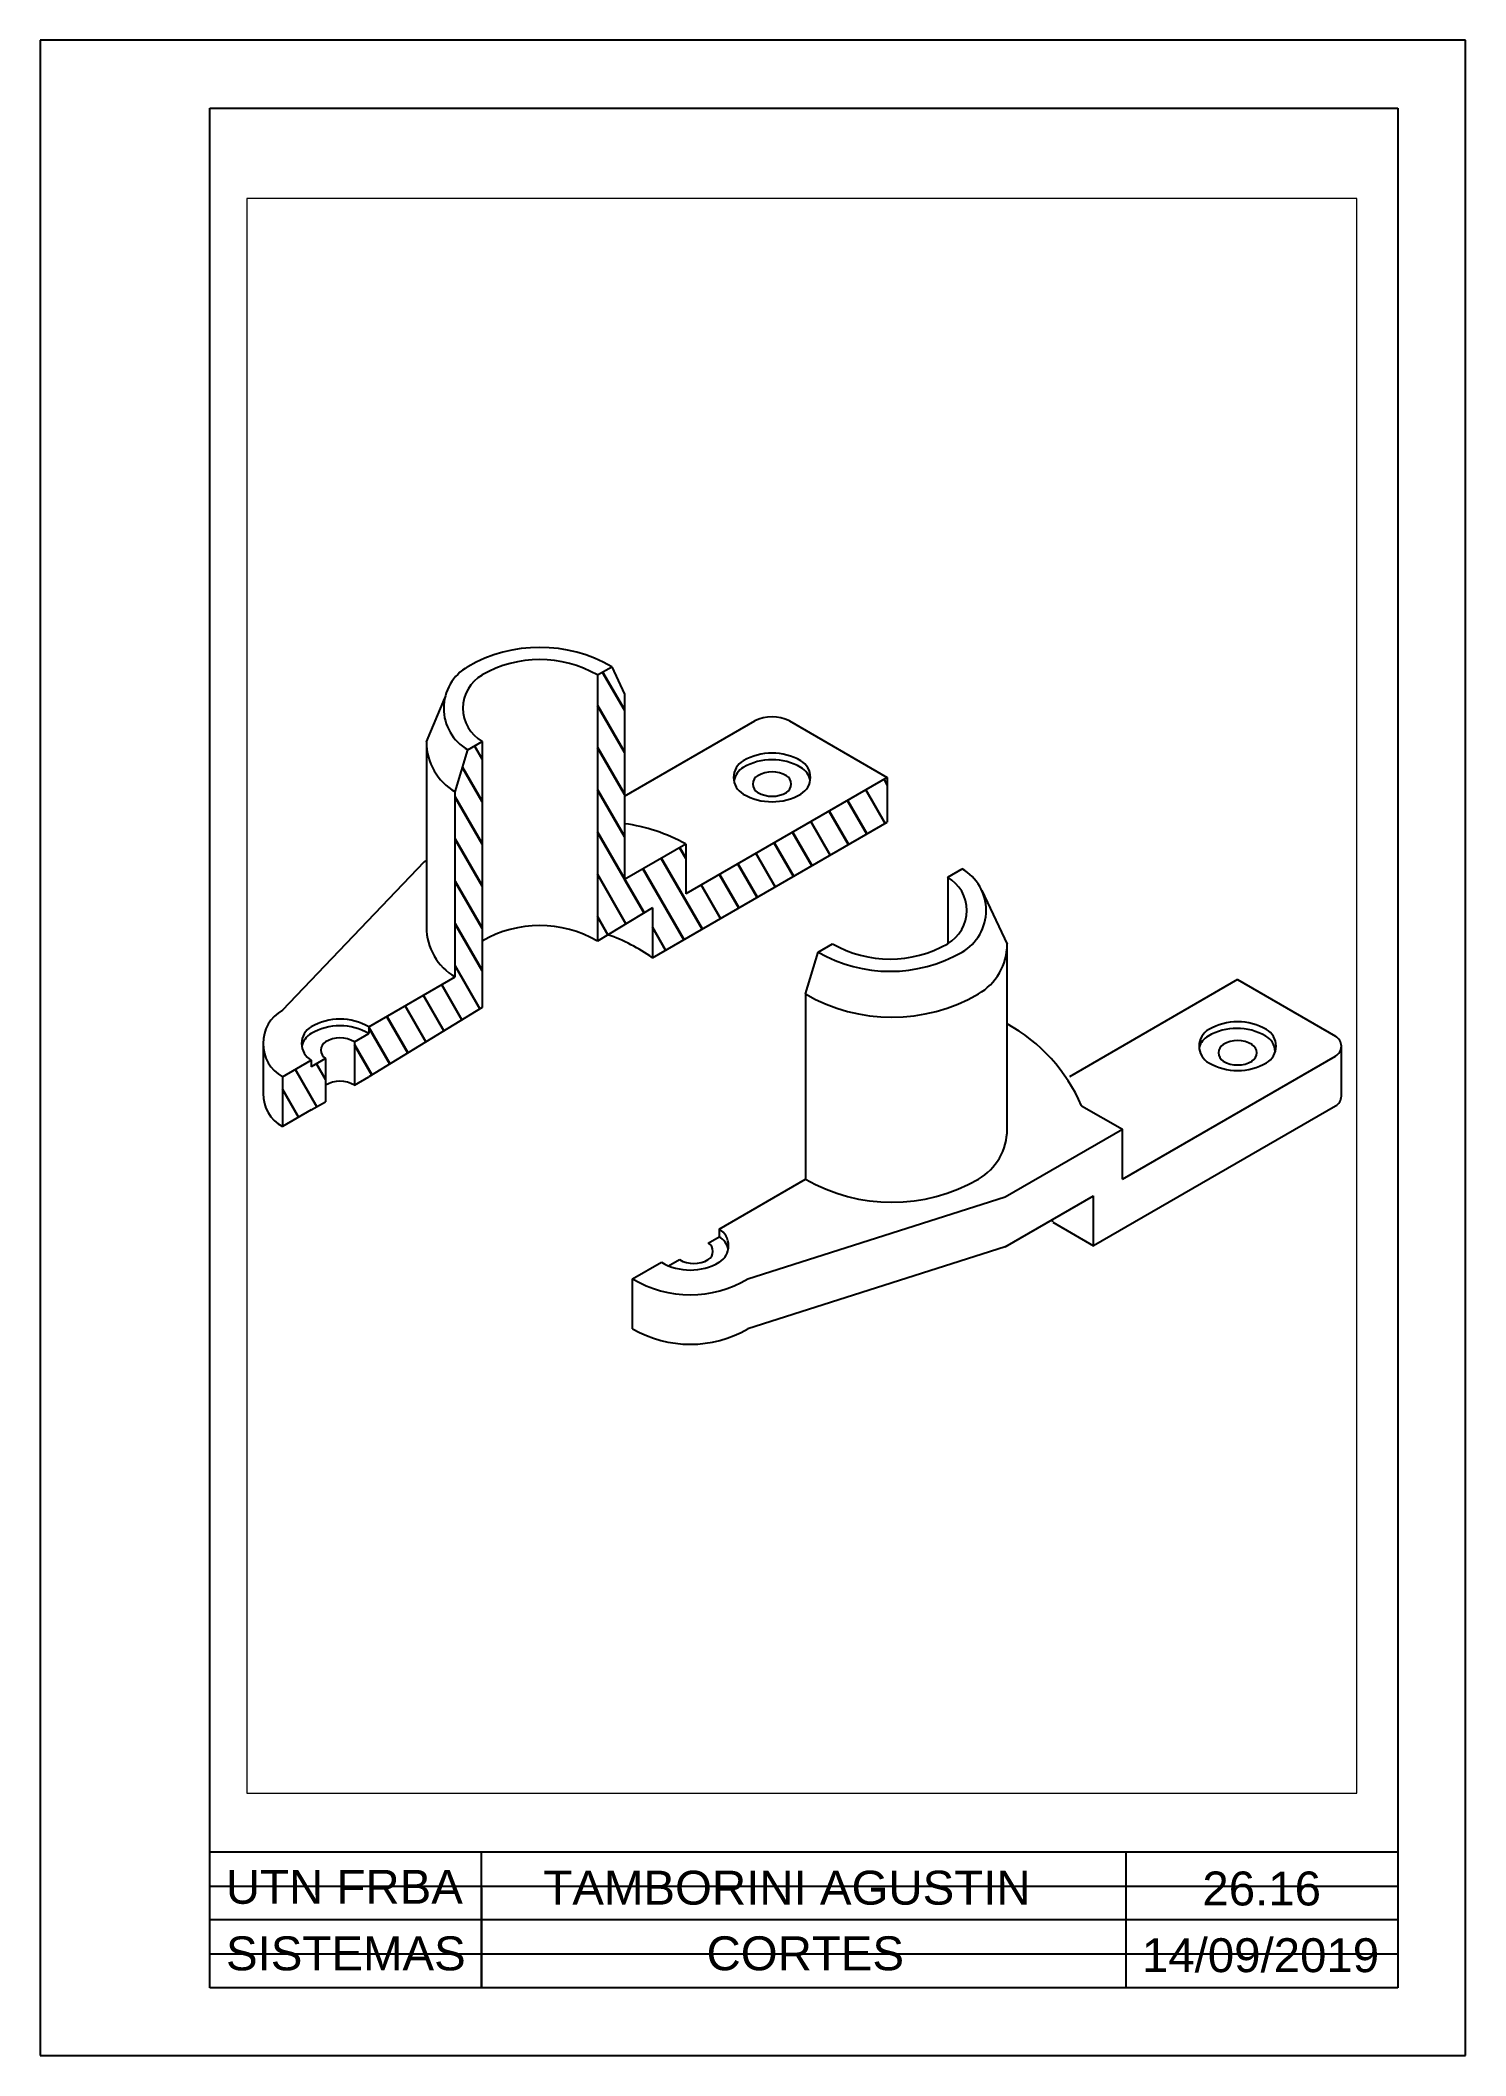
# Paper-space layout 'Presentación1' of a CAD drawing. Header units: millimetres. Extents: x 312 to 522, y -51 to 246.
# The model-space entities are those that its viewports show. They can reach past a viewport. Long polylines and large blocks are cut down to what shows.
import ezdxf

# ---------------------------------------------------------------- set-up
doc = ezdxf.new("R2010")
doc.units = ezdxf.units.MM
doc.linetypes.add('LÍNEAS_OCULTAS2', pattern=[4.7625, 3.175, -1.5875])
doc.layers.add('No Visibles', color=210, linetype='LÍNEAS_OCULTAS2', lineweight=30)
doc.layers.add('Rotulo', color=7, linetype='Continuous', lineweight=25)
doc.layers.add('Rotulo - Finas', color=61, linetype='Continuous', plot=False)
doc.layers.add('VP', color=10, linetype='Continuous', plot=False)
doc.styles.get("Standard").update_dxf_attribs({"font": 'arial.ttf'})

msp = doc.modelspace()

# ---------------------------------------------------------------- hatches: boundary and pattern name
at = {"layer": 'No Visibles'}
h = msp.add_hatch(dxfattribs=at)
h.set_pattern_fill('ANSI31', angle=75)
h.paths.add_polyline_path([(2541.74, 2138.86), (2541.74, 2145.58), (2511.43, 2128.08), (2511.43, 2135.58), (2502.21, 2130.26), (2502.21, 2158.09), (2500.32, 2162.23), (2498.16, 2160.98), (2498.16, 2120.98), (2506.42, 2125.97), (2506.42, 2118.47)])
h = msp.add_hatch(dxfattribs=at)
h.set_pattern_fill('ANSI31', angle=75)
h.paths.add_polyline_path([(2480.84, 2150.98), (2478.67, 2149.73), (2476.79, 2143.41), (2476.79, 2115.58), (2463.8, 2108.08), (2463.8, 2107.08), (2461.63, 2105.83), (2461.63, 2099.33), (2463.8, 2100.58), (2480.84, 2110.98)])
h = msp.add_hatch(dxfattribs=at)
h.set_pattern_fill('ANSI31', angle=75)
h.paths.add_polyline_path([(2457.3, 2096.83), (2457.3, 2103.33), (2455.14, 2102.08), (2455.14, 2103.08), (2450.81, 2100.58), (2450.81, 2093.08), (2455.14, 2095.58)])

# ---------------------------------------------------------------- linework, layer by layer
for p, q in [((2498.16, 2160.98), (2500.32, 2162.23)), ((2498.16, 2160.98), (2498.16, 2120.98)), ((2500.32, 2162.23), (2502.21, 2158.09)), ((2472.46, 2150.91), (2475.23, 2157.52)), ((2502.21, 2158.09), (2502.21, 2130.26)), ((2502.21, 2142.76), (2521.82, 2154.08)), ((2527.02, 2154.08), (2541.74, 2145.58)), ((2472.46, 2150.91), (2472.46, 2123.08)), ((2476.79, 2143.41), (2478.67, 2149.73)), ((2478.67, 2149.73), (2480.84, 2150.98)), ((2480.84, 2150.98), (2480.84, 2110.98)), ((2541.74, 2145.58), (2511.43, 2128.08)), ((2541.74, 2145.58), (2541.74, 2138.86)), ((2476.79, 2115.58), (2476.79, 2143.41)), ((2506.42, 2118.47), (2541.74, 2138.86)), ((2502.21, 2130.26), (2511.43, 2135.58)), ((2511.43, 2135.58), (2511.43, 2128.08)), ((2450.81, 2110.58), (2472.18, 2132.92)), ((2472.18, 2132.92), (2472.46, 2133.08)), ((2550.81, 2130.58), (2552.97, 2131.83)), ((2550.81, 2130.58), (2550.81, 2120.58)), ((2555.94, 2128.57), (2559.75, 2120.52)), ((2506.42, 2125.97), (2498.16, 2120.98)), ((2506.42, 2125.97), (2506.42, 2118.47)), ((2529.44, 2113.02), (2531.32, 2119.33)), ((2531.32, 2119.33), (2533.49, 2120.58)), ((2559.75, 2092.68), (2559.75, 2120.52)), ((2463.8, 2108.08), (2476.79, 2115.58)), ((2594.39, 2115.18), (2569.12, 2100.59)), ((2594.39, 2115.18), (2609.11, 2106.68)), ((2529.44, 2113.02), (2529.44, 2085.18)), ((2480.84, 2110.98), (2463.8, 2100.58)), ((2461.63, 2105.83), (2463.8, 2107.08)), ((2463.8, 2108.08), (2463.8, 2107.08)), ((2447.9, 2105.58), (2447.9, 2098.08)), ((2450.81, 2100.58), (2455.14, 2103.08)), ((2457.3, 2103.33), (2455.14, 2102.08)), ((2455.14, 2103.08), (2455.14, 2102.08)), ((2457.3, 2103.33), (2457.3, 2096.83)), ((2461.63, 2105.83), (2461.63, 2099.33)), ((2577.07, 2085.18), (2609.11, 2103.68)), ((2609.98, 2097.68), (2609.98, 2105.18)), ((2450.81, 2100.58), (2450.81, 2093.08)), ((2461.63, 2099.33), (2463.8, 2100.58)), ((2455.14, 2095.58), (2457.3, 2096.83)), ((2455.14, 2095.58), (2450.81, 2093.08)), ((2570.94, 2096.22), (2577.07, 2092.68)), ((2609.11, 2096.18), (2572.74, 2075.18)), ((2559.47, 2082.52), (2577.07, 2092.68)), ((2577.07, 2085.18), (2577.07, 2092.68)), ((2516.45, 2077.68), (2529.44, 2085.18)), ((2520.78, 2070.18), (2559.47, 2082.52)), ((2559.47, 2075.02), (2572.74, 2082.68)), ((2572.74, 2075.18), (2572.74, 2082.68)), ((2566.61, 2078.72), (2572.74, 2075.18)), ((2514.81, 2075.58), (2516.45, 2076.53)), ((2516.45, 2077.68), (2516.45, 2076.53)), ((2503.46, 2070.18), (2507.79, 2072.68)), ((2508.87, 2072.15), (2510.48, 2073.08)), ((2559.47, 2075.02), (2520.78, 2062.68)), ((2503.46, 2062.68), (2503.46, 2070.18))]:
    msp.add_line(p, q)
for centre, radius, start, end in [((2489.5, 2143.48), 21.65, 60, 120), ((2482.28, 2155.98), 7.22, 120, 240), ((2483.72, 2155.98), 5.77, 120, 240), ((2489.5, 2145.98), 17.32, 60, 120), ((2524.42, 2148.79), 5.9, 63.8675, 116.1658), ((2481.12, 2150.91), 8.66, 180, 240), ((2524.42, 2140.58), 8.66, 60, 120), ((2521.53, 2145.58), 2.89, 120, 240), ((2521.53, 2144.58), 2.89, 120, 170.0258), ((2524.42, 2139.58), 8.66, 60, 120), ((2522.97, 2144.58), 1.44, 120, 240), ((2524.42, 2142.08), 4.33, 60, 120), ((2525.86, 2144.58), 1.44, 300, 60), ((2527.3, 2145.58), 2.89, 300, 60), ((2527.3, 2144.58), 2.89, 9.9742, 60), ((2524.42, 2150.58), 8.66, 240, 300), ((2524.42, 2147.08), 4.33, 240, 300), ((2498.82, 2112.88), 25.96, 60.9487, 82.5033), ((2547.92, 2125.58), 5.77, 300, 60), ((2549.37, 2125.58), 7.22, 300, 60), ((2481.12, 2123.08), 8.66, 180, 240), ((2489.5, 2105.98), 17.32, 60, 120), ((2490.55, 2095.97), 27.54, 54.7913, 70.5129), ((2542.15, 2138.08), 21.65, 240, 300), ((2542.15, 2135.58), 17.32, 240, 300), ((2551.09, 2120.52), 8.66, 300, 0), ((2542.43, 2135.52), 25.98, 240, 300), ((2453.66, 2105.58), 5.76, 119.7013, 240.2987), ((2459.47, 2100.58), 8.66, 60, 120), ((2456.58, 2105.58), 2.89, 120, 240), ((2456.58, 2104.58), 2.89, 120, 170.0258), ((2459.47, 2099.58), 8.66, 60, 120), ((2459.47, 2102.08), 4.33, 60, 120), ((2547.14, 2085.85), 25.96, 23.5521, 60.9487), ((2591.5, 2105.18), 2.89, 120, 240), ((2591.4, 2104.19), 2.89, 120, 163.9126), ((2594.28, 2099.19), 8.66, 60, 120), ((2594.39, 2100.18), 8.66, 60, 120), ((2594.39, 2101.68), 4.33, 60, 120), ((2597.17, 2104.19), 2.89, 3.8611, 60), ((2597.28, 2105.18), 2.89, 300, 60), ((2608.25, 2105.18), 1.73, 300, 60), ((2458.02, 2104.58), 1.44, 120, 240), ((2592.95, 2104.18), 1.44, 120, 240), ((2594.39, 2106.68), 4.33, 240, 300), ((2595.83, 2104.18), 1.44, 300, 60), ((2459.47, 2095.58), 4.33, 60, 120), ((2594.39, 2110.18), 8.66, 240, 300), ((2453.66, 2098.08), 5.76, 180, 240.2987), ((2608.25, 2097.68), 1.73, 300, 0), ((2551.09, 2092.68), 8.66, 300, 0), ((2542.43, 2107.68), 25.98, 240, 300), ((2541.01, 2074.38), 25.96, 9.6138, 10.4754), ((2514.09, 2074.33), 1.44, 300, 60), ((2515, 2075.18), 2.89, 300, 60), ((2515, 2074.03), 2.89, 11.5305, 60), ((2512.12, 2080.18), 8.66, 240, 300), ((2512.65, 2076.83), 4.33, 240, 300), ((2512.12, 2084.68), 16.89, 239.1434, 300.8566), ((2512.12, 2077.68), 17.32, 240, 300)]:
    msp.add_arc(centre, radius, start, end)

psp = doc.layouts.new('Presentación1')

# ---------------------------------------------------------------- linework, layer by layer
at = {"layer": 'Rotulo'}
for p, q in [((311.87, 245.92), (311.87, -51.08)), ((521.87, 245.92), (311.87, 245.92)), ((521.87, -51.08), (521.87, 245.92)), ((336.87, 235.92), (511.87, 235.92)), ((336.87, -41.08), (336.87, 235.92)), ((511.87, 235.92), (511.87, -41.08)), ((511.87, -21.08), (336.87, -21.08)), ((376.87, -41.08), (376.87, -21.08)), ((471.87, -41.08), (471.87, -21.08)), ((376.87, -26.36), (376.87, -41.08)), ((511.87, -31.08), (336.87, -31.08)), ((511.87, -41.08), (336.87, -41.08)), ((311.87, -51.08), (521.87, -51.08))]:
    psp.add_line(p, q, dxfattribs=at)
at = {"layer": 'Rotulo - Finas'}
for p, q in [((336.87, -26.08), (511.87, -26.08)), ((336.87, -36.08), (511.87, -36.08))]:
    psp.add_line(p, q, dxfattribs=at)

# ---------------------------------------------------------------- texts
at = {"layer": 'Rotulo', "char_height": 5, "attachment_point": 5}
for s, width, insert in [('UTN FRBA', 39.903, (356.67, -26.23)), ('TAMBORINI AGUSTIN', 95, (421.88, -26.36)), ('26.16', 39.903, (491.82, -26.48)), ('SISTEMAS', 39.903, (356.89, -36.04)), ('CORTES', 95, (424.58, -36.03)), ('14/09/2019', 39.903, (491.65, -36.31))]:
    psp.add_mtext_dynamic_manual_height_columns(s, width=width, gutter_width=12.5, heights=[0], dxfattribs=dict(at, insert=insert))

# ---------------------------------------------------------------- viewports
at = {"layer": 'VP', "view_target_point": (2522.84, 2102.68)}
psp.add_viewport(center=(424.09, 105.11), size=(163.53, 234.996), view_center_point=(6.07, 10.07), view_height=239.742, dxfattribs=at)

doc.saveas('drawing.dxf')
